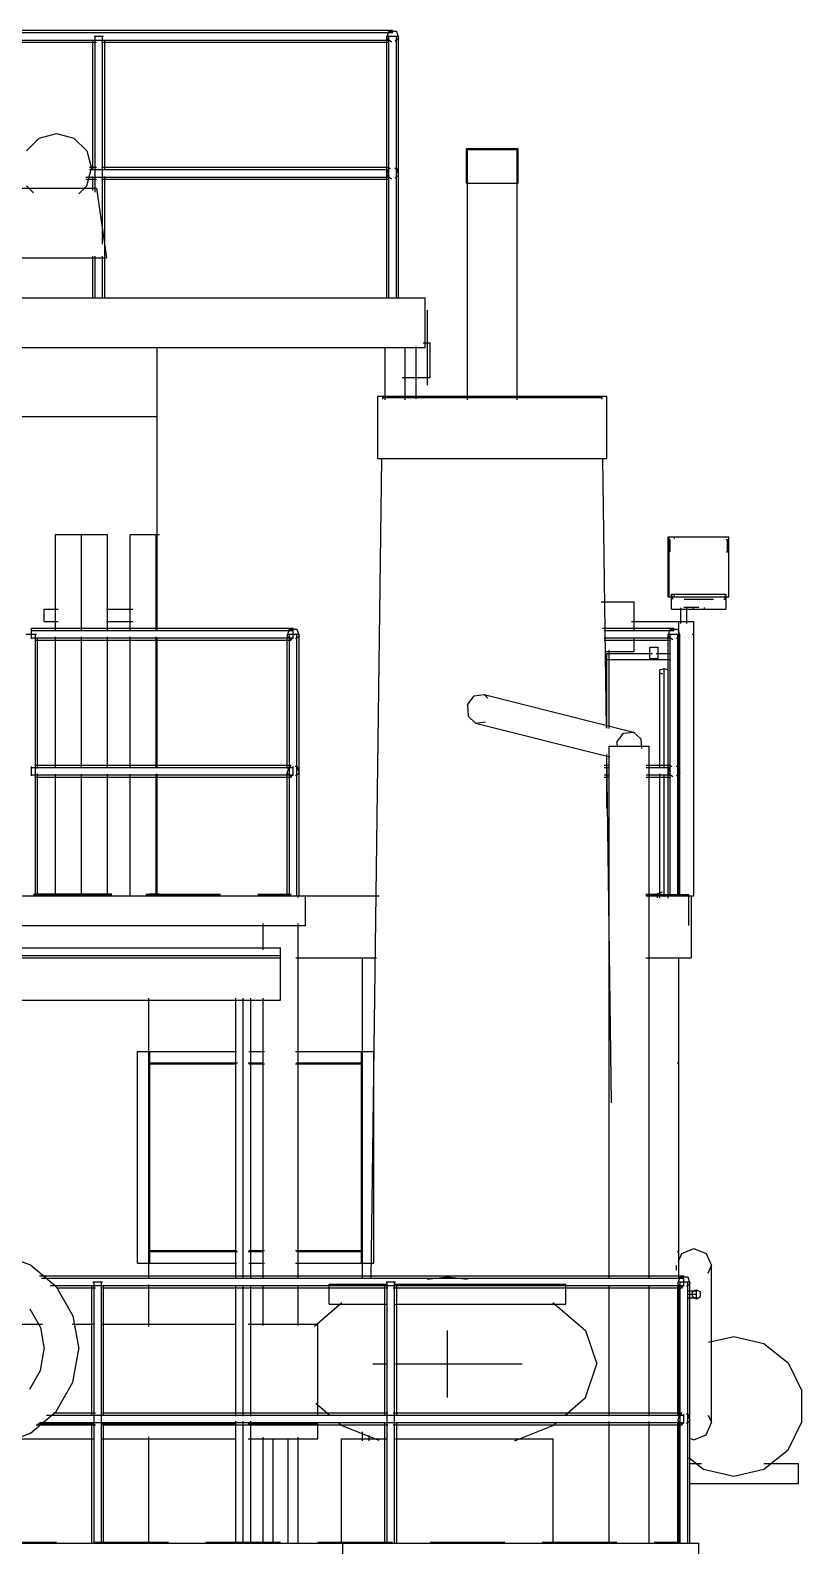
# Model space of a CAD drawing. Extents: x 5 to 836, y 5 to 589.
# Drawn here: x 588.9 to 619.9, y 462.9 to 523.7 of the extents above; entities that cross this region are included whole.
import ezdxf

# ---------------------------------------------------------------- set-up
doc = ezdxf.new("R2010")
doc.units = 0
doc.linetypes.add('DASHED', pattern=[4.5, 3, -1.5])
for name, color, linetype in [('DETAIL', 8, 'CONTINUOUS'), ('MARKING', 4, 'DASHED'), ('OUTLINE', 7, 'CONTINUOUS')]:
    doc.layers.add(name, color=color, linetype=linetype)

msp = doc.modelspace()

# ---------------------------------------------------------------- linework, layer by layer
at = {"layer": 'DETAIL'}
for p, q in [((586.07, 523.74), (603.5, 523.74)), ((586.07, 523.65), (603.5, 523.65)), ((586.07, 523.35), (603.36, 523.35)), ((586.07, 523.26), (591.6, 523.26)), ((591.46, 518.15), (591.46, 523.36)), ((591.51, 523.5), (591.89, 523.5)), ((591.55, 517.24), (591.55, 523.5)), ((591.81, 523.26), (603.36, 523.26)), ((591.85, 515.16), (591.85, 523.5)), ((591.94, 518.15), (591.94, 523.36)), ((603.26, 523.42), (603.35, 523.7)), ((603.26, 523.5), (603.74, 523.5)), ((603.26, 513), (603.26, 523.5)), ((603.26, 523.42), (603.45, 523.28)), ((603.35, 523.7), (603.65, 523.7)), ((603.35, 513), (603.35, 523.5)), ((603.5, 523.62), (603.5, 523.74)), ((603.6, 523.32), (603.74, 523.42)), ((603.65, 523.7), (603.74, 523.42)), ((603.65, 513), (603.65, 523.5)), ((603.74, 513), (603.74, 523.5)), ((589.3, 519.41), (590, 519.6)), ((590, 519.6), (590.7, 519.41)), ((588.79, 518.9), (589.3, 519.41)), ((590.7, 519.41), (591.21, 518.9)), ((606.46, 519), (608.54, 519)), ((606.5, 518.95), (608.5, 518.95)), ((591.21, 518.9), (591.4, 518.2)), ((591.18, 517.85), (603.36, 517.85)), ((591.18, 517.76), (591.6, 517.76)), ((591.21, 517.5), (591.4, 518.2)), ((591.32, 518.24), (591.6, 518.24)), ((591.32, 518.15), (603.36, 518.15)), ((591.46, 517.31), (591.46, 517.87)), ((591.81, 518.24), (603.36, 518.24)), ((591.81, 517.76), (603.36, 517.76)), ((591.94, 513), (591.94, 517.87)), ((603.26, 517.92), (603.35, 518.2)), ((603.26, 517.92), (603.45, 517.78)), ((603.35, 518.2), (603.41, 518.2)), ((603.59, 518.2), (603.65, 518.2)), ((603.6, 517.82), (603.74, 517.92)), ((603.65, 518.2), (603.74, 517.92)), ((588.4, 517.4), (591.6, 517.4)), ((588.79, 517.5), (589.07, 517.22)), ((590.89, 517.17), (591.21, 517.5)), ((606.46, 517.6), (608.54, 517.6)), ((591.46, 513), (591.46, 514.67)), ((591.55, 513), (591.55, 514.67)), ((591.85, 513), (591.85, 514.67)), ((588, 514.6), (592, 514.6)), ((543.2, 513), (604.8, 513)), ((604.8, 511), (604.8, 513)), ((604.72, 511.2), (605, 511.2)), ((605, 509.8), (605, 511.2)), ((543.2, 511), (604.8, 511)), ((594.04, 499.62), (594.04, 511)), ((603.2, 508.9), (603.2, 511)), ((604, 508.9), (604, 511)), ((603.88, 509.8), (605, 509.8)), ((602.9, 509.05), (612.1, 509.05)), ((603.1, 509), (611.9, 509)), ((585.96, 508.24), (594.04, 508.24)), ((602.9, 506.55), (612.1, 506.55)), ((589.96, 503.5), (592.04, 503.5)), ((589.96, 499.67), (589.96, 503.5)), ((591, 499.67), (591, 503.5)), ((592.04, 499.67), (592.04, 503.5)), ((592.96, 503.5), (594.14, 503.5)), ((592.96, 499.67), (592.96, 503.5)), ((594, 499.67), (594, 503.5)), ((614.57, 501), (614.57, 503.4)), ((614.57, 503.4), (617, 503.4)), ((614.6, 501), (614.6, 503.4)), ((614.82, 503.33), (614.82, 503.4)), ((616.9, 503.3), (616.95, 503.3)), ((617, 501), (617, 503.4)), ((616.9, 502.8), (616.95, 502.8)), ((611.88, 500.8), (613.2, 500.8)), ((613.2, 499.63), (613.2, 500.8)), ((614.57, 501), (617, 501)), ((614.7, 500.5), (614.7, 501.1)), ((614.7, 501.1), (616.9, 501.1)), ((614.82, 501), (614.82, 501.07)), ((615.21, 500.9), (616.39, 500.9)), ((616.8, 500.9), (616.85, 500.9)), ((616.9, 500.5), (616.9, 501.1)), ((589.5, 500.5), (590.06, 500.5)), ((589.5, 500), (589.5, 500.5)), ((592.01, 500.5), (593.06, 500.5)), ((614.7, 500.5), (616.9, 500.5)), ((588.76, 499.5), (589.19, 499.5)), ((589, 499.74), (599.5, 499.74)), ((589, 499.31), (589, 499.74)), ((589, 499.65), (599.5, 499.65)), ((589.15, 489), (589.15, 499.5)), ((589.5, 500), (590.06, 500)), ((592.01, 500), (593.06, 500)), ((599.26, 499.42), (599.35, 499.7)), ((599.31, 499.5), (599.74, 499.5)), ((599.35, 499.7), (599.65, 499.7)), ((599.35, 489), (599.35, 499.5)), ((599.5, 499.31), (599.5, 499.74)), ((599.65, 499.7), (599.74, 499.42)), ((599.65, 489), (599.65, 499.5)), ((599.74, 489), (599.74, 499.5)), ((611.93, 499.74), (614.8, 499.74)), ((612, 499.65), (614.8, 499.65)), ((613.09, 500), (615.6, 500)), ((614.56, 499.42), (614.65, 499.7)), ((614.56, 499.5), (615.04, 499.5)), ((614.56, 489), (614.56, 499.5)), ((614.65, 499.7), (614.95, 499.7)), ((614.65, 489), (614.65, 499.5)), ((614.8, 499.62), (614.8, 499.74)), ((614.95, 499.7), (615.04, 499.42)), ((614.95, 489), (614.95, 499.5)), ((615, 489), (615, 500)), ((615.04, 489), (615.04, 499.5)), ((615.53, 499.5), (615.6, 499.5)), ((615.6, 489), (615.6, 500)), ((589, 499.35), (599.5, 499.35)), ((589.14, 499.26), (599.43, 499.26)), ((589.24, 494.11), (589.24, 499.36)), ((589.96, 494.16), (589.96, 499.39)), ((591, 494.16), (591, 499.39)), ((592.04, 494.16), (592.04, 499.39)), ((592.96, 494.16), (592.96, 499.39)), ((594, 494.16), (594, 499.39)), ((594.04, 494.17), (594.04, 499.34)), ((599.26, 499.42), (599.45, 499.28)), ((599.26, 494.11), (599.26, 499.36)), ((599.6, 499.32), (599.74, 499.42)), ((612, 499.35), (614.66, 499.35)), ((612, 499.26), (614.66, 499.26)), ((612.2, 495.71), (612.2, 498.86)), ((613.2, 498.8), (613.2, 499.35)), ((613.83, 498.52), (613.83, 498.98)), ((613.83, 498.98), (614.17, 498.98)), ((614.17, 498.52), (614.17, 498.98)), ((614.56, 499.42), (614.75, 499.28)), ((614.9, 499.32), (615.04, 499.42)), ((612.02, 498.8), (613.2, 498.8)), ((613.83, 498.52), (614.17, 498.52)), ((614.23, 498.06), (614.4, 498.12)), ((614.23, 494.15), (614.23, 498.06)), ((614.23, 497.94), (614.34, 497.9)), ((614.4, 494.13), (614.4, 498.12)), ((614.4, 498.12), (614.57, 498.06)), ((614.57, 494.15), (614.57, 498.06)), ((606.77, 497.02), (607.17, 497.07)), ((607.17, 497.07), (607.32, 496.93)), ((606.51, 496.66), (606.77, 497.02)), ((606.51, 496.66), (606.53, 496.2)), ((606.53, 496.2), (606.83, 495.93)), ((606.83, 495.93), (607.23, 495.98)), ((612.51, 495.16), (612.77, 495.52)), ((612.77, 495.52), (613.17, 495.57)), ((613.17, 495.57), (613.47, 495.3)), ((613.47, 495.3), (613.49, 494.91)), ((612.2, 495), (613.8, 495)), ((612.2, 494.1), (612.2, 494.66)), ((612.51, 495.16), (612.52, 494.96)), ((589, 493.81), (589, 494.19)), ((589, 494.15), (599.5, 494.15)), ((589.14, 494.24), (599.43, 494.24)), ((599.26, 493.92), (599.35, 494.2)), ((599.35, 494.2), (599.41, 494.2)), ((599.5, 493.81), (599.5, 494.19)), ((599.59, 494.2), (599.65, 494.2)), ((599.65, 494.2), (599.74, 493.92)), ((612, 494.24), (612.21, 494.24)), ((612, 494.15), (612.21, 494.15)), ((613.68, 494.24), (614.66, 494.24)), ((613.68, 494.15), (614.66, 494.15)), ((614.56, 493.92), (614.65, 494.2)), ((614.65, 494.2), (614.71, 494.2)), ((614.89, 494.2), (614.95, 494.2)), ((614.95, 494.2), (615.04, 493.92)), ((589, 493.85), (599.5, 493.85)), ((589.14, 493.76), (599.43, 493.76)), ((589.24, 489), (589.24, 493.9)), ((589.96, 489), (589.96, 493.88)), ((591, 489), (591, 493.88)), ((592.04, 489), (592.04, 493.88)), ((592.96, 489), (592.96, 493.88)), ((594, 489), (594, 493.88)), ((594.04, 489), (594.04, 493.89)), ((599.26, 493.92), (599.45, 493.78)), ((599.26, 489), (599.26, 493.9)), ((599.6, 493.82), (599.74, 493.92)), ((612, 493.85), (612.21, 493.85)), ((612, 493.76), (612.21, 493.76)), ((612.2, 492.01), (612.2, 493.9)), ((613.68, 493.85), (614.66, 493.85)), ((613.68, 493.76), (614.66, 493.76)), ((614.23, 488.9), (614.23, 493.89)), ((614.4, 488.96), (614.4, 493.85)), ((614.56, 493.92), (614.75, 493.78)), ((614.57, 488.9), (614.57, 493.87)), ((614.9, 493.82), (615.04, 493.92)), ((614.14, 489.09), (614.34, 489.15)), ((588.38, 489), (602.96, 489)), ((600, 487.8), (600, 489)), ((613.68, 489), (615.6, 489)), ((614.14, 488.91), (614.14, 489.09)), ((615.4, 487.8), (615.4, 489)), ((615.5, 486.5), (615.5, 489)), ((588.52, 487.8), (600, 487.8)), ((574.17, 486.9), (599, 486.9)), ((599, 484.8), (599, 486.9)), ((574.17, 486.6), (599, 486.6)), ((574.17, 486.5), (599, 486.5)), ((599.61, 486.5), (602.85, 486.5)), ((602.29, 473.63), (602.29, 486.5)), ((613.67, 486.5), (615.5, 486.5)), ((615, 473.63), (615, 486.5)), ((593.71, 473.63), (593.71, 484.89)), ((597.2, 473.63), (597.2, 484.89)), ((597.5, 473.63), (597.5, 484.89)), ((597.8, 473.63), (597.8, 484.89)), ((574.17, 484.8), (599, 484.8)), ((593.25, 482.75), (597.23, 482.75)), ((593.25, 474.25), (593.25, 482.75)), ((593.75, 474.25), (593.75, 482.75)), ((597.72, 482.75), (598.35, 482.75)), ((599.6, 482.75), (602.75, 482.75)), ((602.25, 474.25), (602.25, 482.75)), ((602.75, 474.25), (602.75, 482.75)), ((593.71, 482.29), (597.27, 482.29)), ((593.75, 482.25), (597.23, 482.25)), ((597.69, 482.29), (598.31, 482.29)), ((597.72, 482.25), (598.35, 482.25)), ((599.6, 482.25), (602.25, 482.25)), ((599.64, 482.29), (602.29, 482.29)), ((614.93, 482.29), (615, 482.29)), ((593.71, 474.71), (597.27, 474.71)), ((593.75, 474.75), (597.23, 474.75)), ((597.69, 474.71), (598.31, 474.71)), ((597.72, 474.75), (598.35, 474.75)), ((599.6, 474.75), (602.25, 474.75)), ((599.64, 474.71), (602.29, 474.71)), ((614.93, 474.71), (615, 474.71)), ((593.25, 474.25), (597.23, 474.25)), ((597.72, 474.25), (598.35, 474.25)), ((599.6, 474.25), (602.75, 474.25)), ((589.32, 473.74), (615.2, 473.74)), ((589.39, 473.65), (615.2, 473.65)), ((589.74, 473.35), (615.2, 473.35)), ((591.42, 468.15), (591.42, 473.36)), ((591.46, 473.5), (591.85, 473.5)), ((591.51, 463), (591.51, 473.5)), ((591.8, 463), (591.8, 473.5)), ((591.89, 468.15), (591.89, 473.36)), ((593.71, 471.71), (593.71, 473.39)), ((597.2, 468.11), (597.2, 473.35)), ((597.5, 468.11), (597.5, 473.35)), ((597.8, 468.11), (597.8, 473.35)), ((600.95, 472.6), (600.95, 473.4)), ((600.95, 473.4), (603.26, 473.4)), ((603.19, 468.15), (603.19, 473.36)), ((603.24, 473.5), (603.62, 473.5)), ((603.28, 463), (603.28, 473.5)), ((603.58, 463), (603.58, 473.5)), ((603.6, 473.4), (610.45, 473.4)), ((603.67, 468.15), (603.67, 473.36)), ((610.45, 472.6), (610.45, 473.4)), ((614.96, 473.42), (615.05, 473.7)), ((614.96, 473.42), (615.15, 473.28)), ((614.96, 468.15), (614.96, 473.36)), ((615, 468.11), (615, 473.35)), ((615.01, 473.5), (615.44, 473.5)), ((615.05, 473.7), (615.35, 473.7)), ((615.05, 463), (615.05, 473.5)), ((615.2, 473.31), (615.2, 473.74)), ((615.3, 473.32), (615.44, 473.42)), ((615.35, 473.7), (615.44, 473.42)), ((615.35, 463), (615.35, 473.5)), ((615.44, 463), (615.44, 473.5)), ((590.02, 473.26), (591.56, 473.26)), ((591.84, 473.26), (603.31, 473.26)), ((603.52, 473.26), (615.13, 473.26)), ((615.38, 473.14), (615.7, 473.14)), ((615.38, 473), (615.7, 473)), ((615.38, 472.86), (615.7, 472.86)), ((615.54, 473.09), (615.7, 473.18)), ((615.54, 472.91), (615.54, 473.09)), ((615.54, 472.91), (615.7, 472.82)), ((615.7, 473.18), (615.86, 473.09)), ((615.7, 472.86), (615.7, 473.14)), ((615.7, 472.82), (615.86, 472.91)), ((615.86, 472.91), (615.86, 473.09)), ((600.95, 472.6), (603.26, 472.6)), ((603.6, 472.6), (610.45, 472.6)), ((584.61, 471.8), (589.44, 471.8)), ((590.63, 471.8), (591.47, 471.8)), ((591.82, 471.8), (597.21, 471.8)), ((597.7, 471.8), (600.5, 471.8)), ((600.5, 468.14), (600.5, 471.8)), ((605.7, 468.86), (605.7, 471.54)), ((616.19, 471.07), (617.2, 471.3)), ((617.2, 471.3), (618.41, 471.02)), ((618.41, 471.02), (619.39, 470.25)), ((602.7, 470.2), (603.26, 470.2)), ((603.61, 470.2), (608.7, 470.2)), ((619.39, 470.25), (619.93, 469.12)), ((619.93, 467.88), (619.93, 469.12)), ((589.32, 467.85), (615.2, 467.85)), ((589.6, 468.15), (615.2, 468.15)), ((589.88, 468.24), (591.56, 468.24)), ((591.42, 463), (591.42, 467.87)), ((591.84, 468.24), (603.31, 468.24)), ((591.89, 463), (591.89, 467.87)), ((597.2, 463), (597.2, 467.9)), ((597.5, 463), (597.5, 467.9)), ((597.8, 463), (597.8, 467.9)), ((600.5, 467.2), (600.5, 467.87)), ((603.19, 463), (603.19, 467.87)), ((603.52, 468.24), (615.13, 468.24)), ((603.67, 463), (603.67, 467.87)), ((614.96, 467.92), (615.05, 468.2)), ((614.96, 467.92), (615.15, 467.78)), ((614.96, 463), (614.96, 467.87)), ((615, 463), (615, 467.9)), ((615.05, 468.2), (615.11, 468.2)), ((615.2, 467.81), (615.2, 468.19)), ((615.29, 468.2), (615.35, 468.2)), ((615.3, 467.82), (615.44, 467.92)), ((615.35, 468.2), (615.44, 467.92)), ((619.39, 466.75), (619.93, 467.88)), ((589.18, 467.76), (591.56, 467.76)), ((589.23, 467.8), (591.47, 467.8)), ((591.82, 467.8), (597.21, 467.8)), ((591.84, 467.76), (603.31, 467.76)), ((593.71, 463), (593.71, 467.27)), ((597.7, 467.8), (600.5, 467.8)), ((602.29, 467.11), (602.29, 467.48)), ((603.52, 467.76), (615.13, 467.76)), ((587.9, 467.2), (591.47, 467.2)), ((591.82, 467.2), (597.21, 467.2)), ((597.7, 467.2), (600.5, 467.2)), ((598.7, 463), (598.7, 467.2)), ((599.3, 463), (599.3, 467.2)), ((601.45, 467.2), (603.26, 467.2)), ((601.45, 463), (601.45, 467.2)), ((603.61, 467.2), (609.95, 467.2)), ((609.95, 463), (609.95, 467.2)), ((618.41, 465.98), (619.39, 466.75)), ((615.39, 466.45), (615.99, 465.98)), ((615.42, 466.2), (615.9, 466.2)), ((618.41, 466.2), (619.8, 466.2)), ((619.8, 465.4), (619.8, 466.2)), ((615.42, 465.4), (619.8, 465.4)), ((615.99, 465.98), (617.2, 465.7)), ((617.2, 465.7), (618.41, 465.98)), ((532.2, 463), (615.8, 463)), ((601.5, 460.5), (601.5, 463)), ((615.8, 460.5), (615.8, 463))]:
    msp.add_line(p, q, dxfattribs=at)
at = {"layer": 'MARKING'}
for p, q in [((604.9, 509.5), (604.9, 513.5)), ((604.45, 508.95), (604.45, 511.05)), ((612.1, 495.72), (612.1, 499.5)), ((612.1, 492.5), (612.1, 494.67)), ((589.08, 489.06), (599.43, 489.06)), ((589.08, 489.01), (599.43, 489.01)), ((589.22, 489.08), (594.12, 489.08)), ((589.22, 489.03), (594.12, 489.03)), ((613.67, 489.06), (614.3, 489.06)), ((613.67, 489.01), (615.4, 489.01)), ((613.72, 489.05), (615.4, 489.05)), ((615.4, 489.01), (615.4, 489.05)), ((533, 463.05), (615, 463.05)), ((533, 463), (615, 463)), ((615, 463), (615, 463.05))]:
    msp.add_line(p, q, dxfattribs=at)
at = {"layer": 'OUTLINE'}
for p, q in [((606.46, 517.6), (606.46, 519)), ((606.5, 508.91), (606.5, 518.95)), ((608.5, 508.91), (608.5, 518.95)), ((608.54, 517.6), (608.54, 519)), ((591.6, 517.4), (592, 514.6)), ((602.9, 506.55), (602.9, 509.05)), ((603.1, 508.93), (603.1, 509)), ((611.9, 509), (611.9, 508.93)), ((612.1, 506.55), (612.1, 509.05)), ((602.64, 473.63), (603.07, 506.55)), ((611.93, 506.55), (612.07, 495.72)), ((614.65, 502.8), (614.65, 503.3)), ((616.95, 502.8), (616.95, 503.3)), ((614.75, 500.9), (614.75, 501.04)), ((616.85, 500.9), (616.85, 501.04)), ((615.08, 499.93), (615.08, 500.56)), ((615.2, 500.58), (615.8, 500.58)), ((615.32, 499.93), (615.32, 500.56)), ((615.58, 500.5), (615.58, 500.57)), ((616.02, 500.5), (616.02, 500.57)), ((612.12, 498.72), (613.94, 498.72)), ((612.12, 498.48), (614.64, 498.48)), ((614.08, 498.72), (614.64, 498.72)), ((607.17, 497.07), (613.17, 495.57)), ((606.83, 495.93), (612.22, 494.58)), ((612.09, 494.67), (612.27, 480.69)), ((612.2, 473.62), (612.2, 495)), ((613.8, 473.62), (613.8, 495)), ((599.7, 488.93), (599.7, 489)), ((598.3, 486.83), (598.3, 487.88)), ((599.7, 473.62), (599.7, 487.88)), ((598.3, 473.62), (598.3, 484.88)), ((587.68, 474.64), (588.95, 474.18)), ((614.98, 474.33), (615.11, 474.64)), ((615.11, 474.64), (615.6, 474.84)), ((615.6, 474.84), (616.09, 474.64)), ((616.09, 474.64), (616.3, 474.15)), ((588.95, 474.18), (589.99, 473.31)), ((614.9, 473.96), (614.9, 474.15)), ((616.17, 473.85), (616.3, 474.15)), ((616.3, 467.85), (616.3, 474.15)), ((589.99, 473.31), (590.66, 472.13)), ((598.3, 471.74), (598.3, 473.34)), ((599.7, 471.74), (599.7, 473.34)), ((604.89, 473.61), (605.7, 473.7)), ((605.7, 473.7), (606.51, 473.61)), ((612.2, 468.1), (612.2, 473.34)), ((613.8, 468.1), (613.8, 473.34)), ((588.92, 472.41), (589.35, 471.66)), ((590.66, 472.13), (590.9, 470.8)), ((600.36, 471.72), (601.46, 472.67)), ((609.94, 472.67), (611.24, 471.54)), ((589.35, 471.66), (589.5, 470.8)), ((611.24, 471.54), (611.7, 470.2)), ((589.35, 469.94), (589.5, 470.8)), ((590.66, 469.47), (590.9, 470.8)), ((588.92, 469.19), (589.35, 469.94)), ((611.24, 468.86), (611.7, 470.2)), ((589.99, 468.29), (590.66, 469.47)), ((600.42, 468.63), (600.99, 468.13)), ((610.41, 468.13), (611.24, 468.86)), ((588.95, 467.42), (589.99, 468.29)), ((601.3, 467.86), (601.46, 467.73)), ((609.94, 467.73), (610.1, 467.86)), ((612.2, 463), (612.2, 467.89)), ((613.8, 463), (613.8, 467.89)), ((616.09, 467.36), (616.3, 467.85)), ((616.17, 468.15), (616.3, 467.85)), ((587.68, 466.96), (588.95, 467.42)), ((598.3, 463), (598.3, 467.26)), ((599.7, 463), (599.7, 467.26)), ((601.46, 467.73), (602.95, 467.14)), ((602.55, 467.12), (602.56, 467.33)), ((608.39, 467.12), (609.94, 467.73)), ((615.41, 467.23), (615.6, 467.16)), ((615.6, 467.16), (616.09, 467.36))]:
    msp.add_line(p, q, dxfattribs=at)

doc.saveas('drawing.dxf')
